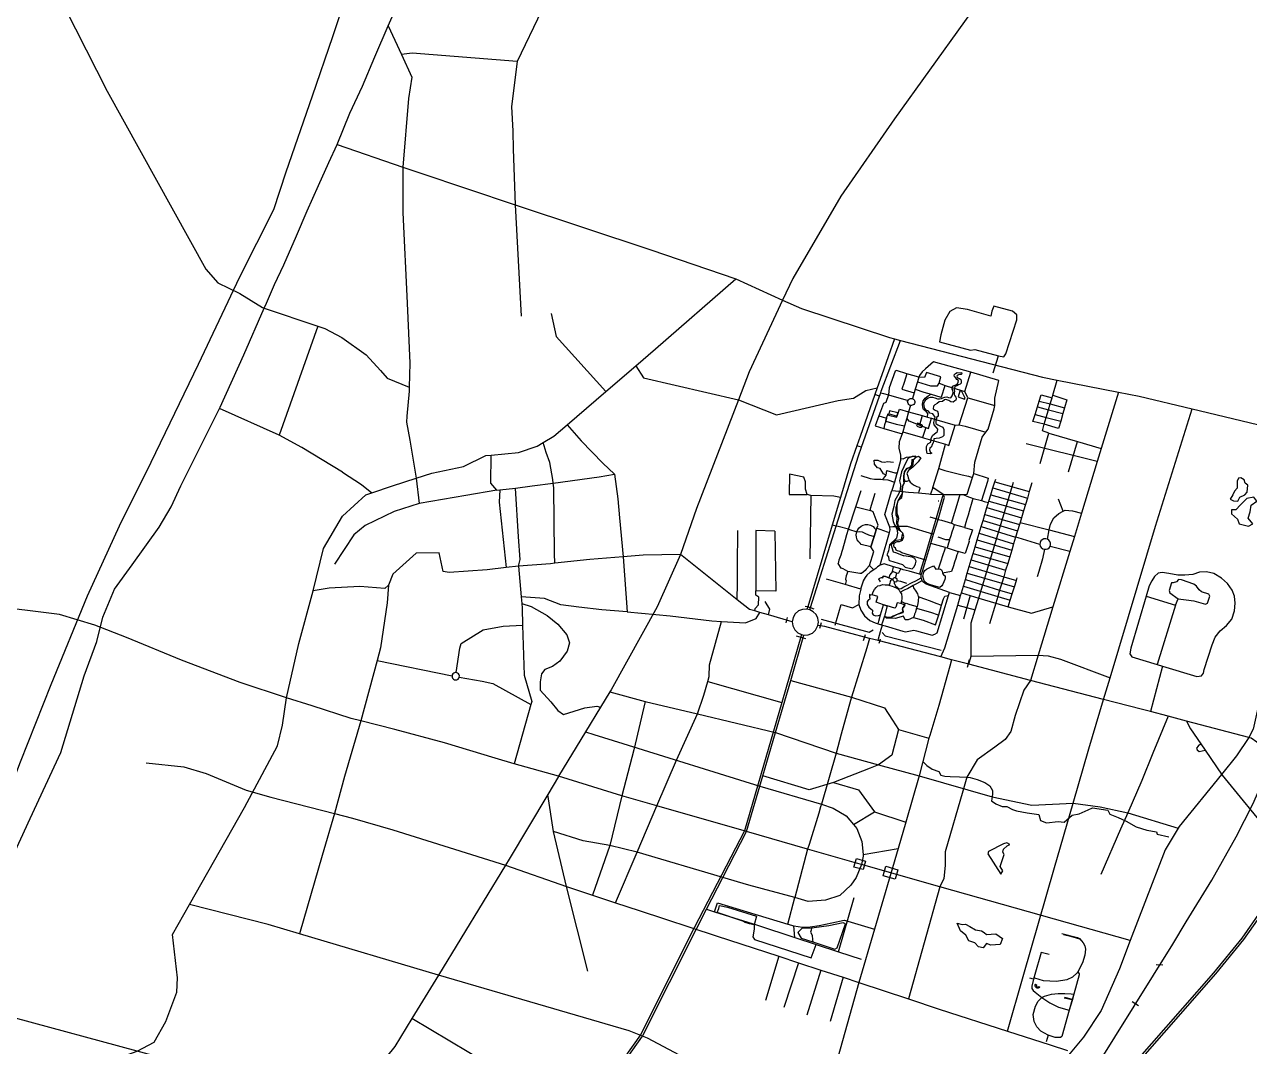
# Model space of a CAD drawing. Header units: millimetres. Extents: x 170 to 95391, y -643 to 69125.
# Drawn here: x 55021 to 61526, y 48141 to 53566 of the extents above; entities that cross this region are included whole.
import ezdxf

# ---------------------------------------------------------------- set-up
doc = ezdxf.new("R2010")
doc.units = ezdxf.units.MM
for name, color, linetype in [('railways', 4, 'Continuous'), ('roads_1', 1, 'Continuous'), ('roads_2', 2, 'Continuous'), ('roads_3', 3, 'Continuous'), ('water', 7, 'Continuous')]:
    doc.layers.add(name, color=color, linetype=linetype)

msp = doc.modelspace()

# ---------------------------------------------------------------- linework, layer by layer
at = {"layer": 'railways'}
for points in [[(56759.9, 53817.33), (56656.23, 53500.98), (56548.11, 53185.9), (56408.06, 52782.53), (56343.69, 52582.2), (56162.37, 52225.22), (55943.68, 51760.4), (55690.8, 51240.63), (55523.34, 50902.05), (55352.74, 50531.87), (55160.68, 50061.26), (54998.27, 49650.92), (54767.95, 49049.34), (54366.49, 48027.21), (54280.99, 47803.99), (54166.21, 47514.8), (53942.49, 46945.35)], [(61118.57, 48684.47), (61189.31, 48802.3), (61326.09, 49023.29), (61455.08, 49253.21), (61543.84, 49427.2), (61612.88, 49584.36), (61689.65, 49774.81), (61762.66, 49992.77), (61837.92, 50257.64), (61887.04, 50471.74), (61920.13, 50667.11), (61947.93, 50862.13), (61988.76, 51312.32), (62013.25, 51585.45)], [(60242.55, 47276.95), (60512.2, 47710.9), (60810.24, 48189.65), (61118.57, 48684.47)]]:
    msp.add_lwpolyline(points, dxfattribs=at)
at = {"layer": 'roads_1'}
for points in [[(61586.63, 48861.11), (61485.14, 48715.98), (61335.54, 48532.29), (60512.42, 47594.26), (60430.33, 47489.56), (60295, 47298.47), (60227.25, 47191.78), (59954.31, 46724.61), (59775.17, 46434.1), (59605.62, 46147.17), (59486.04, 45930.04), (59406.7, 45771.8), (59306.25, 45554.53), (59182.81, 45256.19)], [(59194.1, 45249.79), (59317.54, 45548.13), (59417.98, 45765.4), (59497.33, 45923.64), (59616.9, 46140.77), (59786.45, 46427.7), (59965.59, 46718.21), (60238.53, 47185.38), (60306.28, 47292.07), (60441.61, 47483.16), (60523.7, 47587.86), (61346.82, 48525.89), (61496.42, 48709.58), (61597.91, 48854.71)]]:
    msp.add_lwpolyline(points, dxfattribs=at)
at = {"layer": 'roads_2'}
for points in [[(51215.87, 56864.21), (51909.25, 56407.02), (52365.04, 56107.27), (52386.52, 56099.03), (52727.93, 55971.41), (52945.45, 55888.51), (53306.3, 55610.07), (53479.23, 55446.37), (53646.72, 55212.88), (53881.42, 54622.11), (54015.29, 54458.74), (54080.18, 54428.02), (54322.89, 54231.7), (54992.77, 53892.38), (55111.16, 53829.17), (55179.06, 53764.47), (55459.76, 53211.14), (55983.42, 52267.13), (56047.67, 52195.35), (56164.7, 52137.06), (56284.48, 52062.74), (56293.96, 52059.54)], [(60384.74, 54099.42), (59640.58, 53065.57), (59356.43, 52653.84), (59100.82, 52218.12), (59046.74, 52102.38), (58869.37, 51722.79), (58811.6, 51573.27), (58588.98, 50997.12), (58503.63, 50751.95), (58379.86, 50475.47), (58136.44, 50034.93), (58129.54, 50023.59), (58079.87, 49941.84), (57999.98, 49810.36), (57856.97, 49575.02), (57855.88, 49573.28), (57799.37, 49478.76), (57593.96, 49135.26), (57574.55, 49103.46), (57218.57, 48520.27), (57077.5, 48289.17), (56987.04, 48140.98), (56742.47, 47837.5)], [(57100.3, 51157.39), (57184.22, 51184.05), (57352.75, 51219.15), (57471.44, 51277.38), (57498.63, 51280.03), (57644.38, 51294.28), (57742.94, 51327.95), (57774.87, 51347.14), (57831.31, 51381.07), (57901.68, 51441.29), (58108.18, 51617.99), (58266.71, 51753.64), (58371.43, 51843.26), (58797.66, 52215.7)], [(56293.96, 52059.54), (56578.36, 51963.69), (56614.73, 51951.44), (56705.36, 51904.7), (56834.23, 51812.97), (56911.9, 51728.29), (56946.73, 51688.66), (57063.74, 51640.32)], [(60324.91, 48512.17), (60490.4, 49090.19), (60588.97, 49432.43), (60672.15, 49720.48), (60750.82, 49983.36), (60785.34, 50098.56), (61026.25, 50902.53), (61221.49, 51525.51)], [(55054.17, 47355.38), (55067.58, 47496.24), (55270.49, 47982.91), (55459.94, 48059.08), (55619.59, 48115.21), (55709.15, 48163.38), (55771.59, 48273.2), (55830.28, 48430.05), (55832.9, 48505.61), (55805.92, 48734.59), (55897.74, 48895.11), (56188.8, 49409.79), (56282.51, 49584.74), (56363.73, 49737.3), (56391.25, 49847.38), (56412.88, 49992.23), (56476.95, 50279.78), (56553.38, 50559.44), (56608.13, 50783.64), (56709.49, 50955.69), (56833.15, 51068.46), (56864.57, 51079.34), (56974.5, 51117.41), (57100.3, 51157.39)], [(57856.97, 49575.02), (57621.89, 49642.02), (57520.03, 49671.06), (57250.48, 49752.27), (56987.86, 49824.11), (56805.97, 49869.24), (56755.41, 49881.78), (56548.65, 49948.56), (56412.88, 49992.23), (56165.34, 50072.59), (55854.18, 50191.42), (55561.68, 50312.43), (55394.51, 50376.6), (55206.32, 50433.94), (54820.11, 50481.19)], [(57710.67, 47399.39), (57588.22, 47475.62), (57358.83, 47563.22), (57123.37, 47657.01), (56927.78, 47750.51), (56742.47, 47837.5), (56145.23, 47972.48), (55619.59, 48115.21), (54310.49, 48470.81), (49817.01, 50198.14), (49275.64, 50259.81), (48407.53, 50338.59)], [(61647.98, 50286.49), (61545.94, 49824.63), (61523.3, 49781.07), (61457.77, 49684.01), (61376.8, 49584.5), (61152.13, 49308.37), (61147.07, 49299.97), (61077.49, 49184.61), (60970.02, 48905.71), (60892.32, 48702.73), (60835.2, 48553.56), (60737.89, 48331.8), (60644.22, 48191.23), (60574.64, 48105.11), (60527.34, 48046.59), (60287.98, 47826.57)], [(60892.32, 48702.73), (59882.49, 48988.41), (59464.8, 49106.62), (59438.49, 49114.06), (59179.39, 49188.59), (58855.57, 49281.74), (58379.36, 49418.76), (58193.57, 49472.21), (57856.97, 49575.02)], [(60241.4, 48222.53), (60324.91, 48512.17)]]:
    msp.add_lwpolyline(points, dxfattribs=at)
at = {"layer": 'roads_3'}
for points in [[(57722.65, 54790.78), (57776.94, 54722.31), (57748.33, 54465.29), (57707.08, 54163.45), (57732.45, 53989.72), (57769.85, 53779.15), (57785.54, 53683.07), (57766.74, 53638.29), (57637.51, 53369.76), (57606.98, 53131.09), (57614.21, 53000.36), (57615.53, 52904.38), (57627.16, 52608.69), (57658.12, 52017.86)], [(54839.18, 48897.22), (55050.03, 49351.08), (55212.85, 49701.14), (55337.11, 50108.66), (55404.39, 50290.62), (55436.19, 50420.12), (55498.9, 50568.72), (55592.26, 50697.69), (55736.43, 50896.73), (55798.85, 51005.51), (55851.39, 51116.37), (55938.18, 51289.93), (56056.72, 51527.23), (56060.29, 51534.36), (56185.74, 51812.24), (56293.96, 52059.54), (56306.34, 52087.02), (56348.67, 52186.25), (56397.18, 52290.53), (56464.53, 52444.18), (56522.49, 52577.49), (56581.99, 52710.78), (56636.78, 52832.88), (56681.64, 52929.53), (56749.07, 53094.91), (56815.62, 53238.07), (56881.14, 53394.54), (56952.62, 53558.88), (56988.68, 53641.79)], [(56952.62, 53558.88), (57022.28, 53406), (57077.05, 53285.82), (57059.79, 53173.65), (57029.79, 52808.67), (57030.58, 52567.44), (57052.25, 52086.92), (57067.68, 51767.82), (57063.74, 51640.32), (57063.11, 51619.7), (57051.15, 51486.33), (57049.75, 51454.31), (57066.89, 51359.41), (57100.3, 51157.39)], [(57637.51, 53369.76), (57079.72, 53412.76), (57022.28, 53406)], [(56681.64, 52929.53), (57029.79, 52808.67), (57119.5, 52777.53), (57627.16, 52608.69), (58347.66, 52369.1), (58797.66, 52215.7), (59046.74, 52102.38), (59146.32, 52057.8), (59614.36, 51903.67), (59640.52, 51896.88), (59673.28, 51888.38), (60426.58, 51693.06), (60504.85, 51677.77), (60830.41, 51614.16), (60940.54, 51592.66), (61221.49, 51525.51), (61612.29, 51432.12), (61886.24, 51360.25), (61917.3, 51352.1)], [(59879.84, 51880.96), (60043.69, 51836.89), (60068.34, 51840.8), (60193.28, 51807.21), (60221.97, 51800.87), (60232.35, 51817.13), (60291.12, 51998.45), (60291.32, 52025), (60266.83, 52043.55), (60168.52, 52070.81), (60158.07, 52044.34), (60151.72, 52017.84), (60028.85, 52053.45), (59969.4, 52062.05), (59934.37, 52041.89), (59907.36, 51997.16), (59886.26, 51917.68), (59879.84, 51880.96)], [(57818.29, 52030.96), (57844.06, 51910.29), (58108.18, 51617.99)], [(56578.36, 51963.69), (56372.6, 51386.05)], [(59640.52, 51896.88), (59573.3, 51706.85), (59548.49, 51636.26), (59536.15, 51601.18), (59458.02, 51378.92), (59440.53, 51328.65), (59407.71, 51234.3), (59353.98, 51055.21), (59310.01, 50908.64), (59181.06, 50474.91), (59176.01, 50461.95)], [(59190.71, 50458.43), (59194.81, 50471.39), (59331.33, 50903.53), (59449.06, 51276.87), (59465.3, 51322.61), (59561.01, 51592.03), (59567.8, 51611.14), (59570.61, 51619.06), (59673.28, 51888.38)], [(60164.63, 51716.61), (60193.28, 51807.21)], [(58266.71, 51753.64), (58308.27, 51690.36), (58811.6, 51573.27)], [(59770.03, 51693.24), (59705.68, 51712.32), (59651.29, 51728.44), (59645.12, 51726.45), (59612.66, 51637.85), (59609.31, 51600.62)], [(60067.99, 51242.85), (60106.93, 51375.31), (60126.56, 51402.26), (60138.02, 51417.97), (60170.89, 51526.48), (60174.55, 51542.91), (60174.11, 51583.11), (60194.29, 51675.88), (60047.02, 51720.15), (60014.9, 51728.87), (59847.15, 51774.39), (59805.56, 51737.9), (59788.29, 51722.75), (59772.75, 51702.44), (59770.03, 51693.24), (59762.96, 51669.28), (59751.21, 51629.46), (59745.69, 51610.75), (59736.65, 51579.9)], [(59907.25, 51056.22), (59899.94, 51070.14), (59844.55, 51108.07), (59875.89, 51208.94), (59911.85, 51337.23), (59929.25, 51330.98), (59963.9, 51438.95), (59984.44, 51440.84), (60029.61, 51583.47), (60014.46, 51617.27), (60047.02, 51720.15)], [(59705.68, 51712.32), (59693.06, 51664.56), (59680.5, 51629.94), (59745.69, 51610.75)], [(59762.96, 51669.28), (59832.48, 51647.22), (59869.42, 51646.95), (59877.73, 51661.17), (59909.48, 51648.96)], [(59877.73, 51661.17), (59886.19, 51695.82), (59811.45, 51717.82), (59799.98, 51692.38), (59770.03, 51693.24)], [(60461.03, 51396.8), (60426.23, 51408.28), (60436.5, 51443.48), (60447.07, 51479.71), (60459.02, 51520.65), (60468.25, 51552.3), (60477.48, 51583.96), (60481.65, 51598.23), (60504.85, 51677.77)], [(58811.6, 51573.27), (59014.03, 51493.21), (59340.91, 51570.45), (59423.08, 51582.09), (59489.04, 51622.45), (59548.49, 51636.26)], [(59561.01, 51592.03), (59536.15, 51601.18)], [(59609.31, 51600.62), (59594.13, 51559.89), (59582.29, 51553.33), (59566.07, 51511.59), (59557.69, 51488.68), (59538.33, 51435.73), (59583.59, 51422.13), (59680.81, 51392.92)], [(59567.8, 51611.14), (59583.09, 51607.26), (59609.31, 51600.62), (59713.47, 51569.26)], [(59751.21, 51629.46), (59796.73, 51614.81), (59834.87, 51603.38), (59886.26, 51587.36), (59891.1, 51590.13), (59909.48, 51648.96), (59925.13, 51644.24), (59945.45, 51638.1), (60014.46, 51617.27)], [(59815.81, 51481.58), (59817.04, 51500.3), (59809.93, 51509.54), (59795.65, 51521.89), (59791.64, 51534.18), (59789.7, 51550.53), (59792.91, 51568.88), (59803.28, 51583.1), (59819.78, 51594.21), (59834.87, 51603.38)], [(59988.52, 51619.09), (59979.07, 51588.52), (60012.85, 51577.56), (60015.96, 51582.64), (59998.77, 51616.96), (59988.52, 51619.09)], [(60830.41, 51614.16), (60739.09, 51315.2), (60717.8, 51245.47), (60634.26, 50971.97), (60596.38, 50847.95), (60572.12, 50768.53), (60482.15, 50473.99), (60403.93, 50217.89), (60363.15, 50084.4)], [(60375.78, 51458.14), (60387.6, 51496.07), (60400.17, 51536.43), (60409.72, 51567.06), (60419.9, 51599.76)], [(60419.9, 51599.76), (60477.48, 51583.96)], [(60481.65, 51598.23), (60556.19, 51574.26), (60543.69, 51531.02), (60534.91, 51500.68), (60523.41, 51460.92), (60511.98, 51421.42), (60436.5, 51443.48)], [(56709.13, 51189.29), (56494.17, 51319.73), (56372.6, 51386.05), (56056.72, 51527.23)], [(59726.08, 51544.08), (59716.05, 51510.29), (59705.93, 51475.99), (59693.76, 51434.73), (59684.36, 51402.9), (59680.81, 51392.92), (59665.5, 51349.94), (59663.2, 51316.27), (59672.18, 51280.46), (59672.67, 51262.05), (59672.98, 51250.85), (59654.91, 51186.19), (59651.91, 51175.44), (59640.09, 51136.33), (59626.67, 51091.9), (59682.84, 51086.83), (59715.45, 51083.89), (59768.32, 51079.12), (59823.08, 51074.19), (59832.49, 51073.43), (59899.94, 51070.14), (59988.78, 51071.08), (60005.06, 51071.75), (60026.73, 51072.63), (60055.16, 51162.04), (60061.39, 51181.63), (60067.99, 51242.85)], [(59719.71, 51578.55), (59725.13, 51580.77), (59730.93, 51580.16), (59736.65, 51579.9), (59741.93, 51576.66), (59744.72, 51573.63), (59746.79, 51570.08), (59748.25, 51564.76), (59748.48, 51559.2), (59746.22, 51553.81), (59742.77, 51549.17), (59739.45, 51546.02), (59735.09, 51544.6), (59730.62, 51543.8), (59726.08, 51544.08), (59720.79, 51545.9), (59716.27, 51549.18), (59712.92, 51553.64), (59711.03, 51558.89), (59710.77, 51564.45), (59713.47, 51569.26), (59715.25, 51574.79), (59719.71, 51578.55)], [(60029.61, 51583.47), (60174.55, 51542.91)], [(60400.17, 51536.43), (60459.02, 51520.65), (60534.91, 51500.68)], [(60409.72, 51567.06), (60468.25, 51552.3)], [(60468.25, 51552.3), (60543.69, 51531.02)], [(59557.69, 51488.68), (59575.61, 51483.45), (59599.16, 51476.13), (59594.24, 51459.44), (59588.64, 51440.46), (59583.59, 51422.13)], [(59594.24, 51459.44), (59599.16, 51476.13), (59608.07, 51501.08), (59655.67, 51486.43), (59668.26, 51523.61), (59716.05, 51510.29)], [(59594.24, 51459.44), (59649.97, 51444.73), (59693.76, 51434.73)], [(59614.69, 51514.47), (59609.26, 51492.73), (59652.83, 51481.95), (59658.26, 51503.7), (59614.69, 51514.47)], [(59773.33, 51438.6), (59759.46, 51444.26), (59718.6, 51460.95), (59705.93, 51475.99)], [(59716.05, 51510.29), (59788.2, 51489.53), (59815.81, 51481.58), (59837.35, 51475.38), (59852.92, 51470.9), (59963.9, 51438.95), (59984.44, 51440.84), (60015.46, 51433.77), (60126.56, 51402.26)], [(59788.2, 51489.53), (59773.33, 51438.6), (59806.58, 51426.11), (59790.31, 51372.88)], [(59806.58, 51426.11), (59821.42, 51420.89), (59837.35, 51475.38)], [(60387.6, 51496.07), (60447.07, 51479.71), (60523.41, 51460.92)], [(57901.68, 51441.29), (57976.58, 51356.28), (58092.68, 51237.99), (58153.8, 51178.31), (58171.3, 51047.48), (58179.79, 50947.34), (58199.2, 50740.11), (58221.21, 50447.71)], [(59684.36, 51402.9), (59790.31, 51372.88), (59800.53, 51369.99), (59911.85, 51337.23)], [(59763.34, 51448.94), (59759.46, 51444.26), (59757.11, 51440.31), (59761.42, 51432.88), (59773.19, 51428.95), (59783.71, 51427.86), (59787.56, 51429.36), (59789.67, 51437.51), (59786.63, 51441.37), (59763.34, 51448.94)], [(60436.5, 51443.48), (60375.78, 51458.14)], [(60414.66, 51235.02), (60461.03, 51396.8), (60613.12, 51352.17), (60739.09, 51315.2)], [(57837.7, 50705.66), (57835.83, 50758.53), (57832.27, 51105.73), (57829.02, 51130.88), (57826.45, 51150.71), (57810.71, 51240.68), (57790.59, 51293.92), (57774.87, 51347.14)], [(59465.3, 51322.61), (59440.53, 51328.65)], [(60717.8, 51245.47), (60340.57, 51340.5)], [(60565.37, 51191.71), (60613.12, 51352.17)], [(57529.36, 51093.71), (57497.53, 51130.76), (57498.63, 51280.03)], [(59672.67, 51262.05), (59687.24, 51260.46), (59703.71, 51268.51), (59735.04, 51272.36), (59753.53, 51274.27), (59756.57, 51269.65), (59746.2, 51260.06), (59739.52, 51253.95), (59738.83, 51229.45), (59731.76, 51219.03), (59724.15, 51207.62), (59717.16, 51212.25), (59706.35, 51208.24), (59693.91, 51190.47), (59691.19, 51170.58), (59691.31, 51151.78), (59696.37, 51145.03), (59690.44, 51140.04), (59691.43, 51132.29), (59684.11, 51113.44), (59681.92, 51094.57), (59682.84, 51086.83)], [(59756.57, 51269.65), (59768.39, 51273.66), (59780.14, 51265.4), (59766.13, 51244.57), (59763.03, 51241.01), (59738.22, 51216.69), (59715.51, 51197.46), (59706.16, 51182.21), (59711.19, 51168.38), (59713.68, 51158.67), (59719.23, 51145.87), (59706.36, 51139.84), (59690.44, 51140.04), (59696.37, 51145.03)], [(59461.72, 51171.95), (59511.88, 51155.25), (59534.95, 51153.04), (59568.3, 51152.29), (59578.03, 51151.19), (59589.42, 51164.9), (59595.92, 51173.96), (59582.65, 51181.46), (59564.61, 51209.49), (59550.78, 51212.66), (59535.53, 51232.68), (59532.6, 51252.62), (59552.61, 51252.98), (59571.01, 51243.65), (59587.43, 51242.51), (59603.88, 51246.48), (59635.66, 51242.15)], [(59875.89, 51208.94), (59907.98, 51198.67), (60000.17, 51175.54), (60034.39, 51168.95), (60055.16, 51162.04)], [(56709.13, 51189.29), (56811.13, 51123.46), (56864.57, 51079.34)], [(57100.3, 51157.39), (57117.25, 51022.79)], [(57529.36, 51093.71), (57544.51, 51095.26), (57627.43, 51103.7), (57716.29, 51116.3), (57829.02, 51130.88), (58072.21, 51164.7), (58153.8, 51178.31)], [(59083.01, 51178.27), (59081.19, 51070.05), (59177.65, 51070.36)], [(59353.98, 51055.21), (59319.2, 51062.17), (59196.08, 51065.11), (59177.65, 51070.36), (59167.61, 51100.05), (59167.89, 51137.82), (59158.83, 51162.39), (59083.01, 51178.27)], [(59578.03, 51151.19), (59606.23, 51148.44), (59640.09, 51136.33)], [(59595.92, 51173.96), (59599.7, 51197.93), (59643.22, 51185.35), (59654.91, 51186.19)], [(59719.23, 51145.87), (59723.69, 51136.37), (59742.07, 51122.46), (59758.93, 51114.17), (59773.27, 51110.48), (59775.26, 51102.81), (59769.5, 51086.01), (59768.32, 51079.12)], [(59886.07, 50208.75), (59908.53, 50257.67), (59976.62, 50484.32), (59991.53, 50533.95), (59995.9, 50548.52), (60006.9, 50585.15), (60017.42, 50620.15), (60027.51, 50653.75), (60037.96, 50688.55), (60048.75, 50724.43), (60058.85, 50758.09), (60069.31, 50792.9), (60080.33, 50829.59), (60091.03, 50865.2), (60101.54, 50900.2), (60111.53, 50933.46), (60121.1, 50965.31), (60132.08, 51001.86), (60139.92, 51027.96), (60142.17, 51035.31), (60152.41, 51068.67), (60163.68, 51105.44), (60173.72, 51138.17), (60178.2, 51152.76)], [(60034.94, 50169.95), (60048.25, 50213.32), (60047.47, 50388.96), (60069.52, 50459.13), (60088.77, 50520.35), (60272.29, 51135.89)], [(60061.39, 51181.63), (60137.7, 51157.21), (60134.5, 51140.64), (60102.3, 51038.5)], [(60173.72, 51138.17), (60356.68, 51086.16)], [(60370.78, 51133.65), (60356.68, 51086.16), (60346.49, 51051.88), (60336.29, 51017.57), (60326.46, 50984.47), (60315.37, 50947.14), (60308.23, 50923.12), (60461.65, 50883.09), (60596.38, 50847.95)], [(57529.36, 51093.71), (57363.85, 51065.86), (57117.25, 51022.79)], [(57544.51, 51095.26), (57541.93, 51030.36), (57579.09, 50682.67)], [(57644.63, 50690.27), (57652.91, 50725.18), (57643.56, 50845.75), (57627.43, 51103.7)], [(59434.71, 51005.59), (59463.05, 51092.18)], [(59530.24, 50671.26), (59525.06, 50676.54), (59507.34, 50694.64), (59531.48, 50769), (59515.54, 50792.61), (59532.85, 50847.96), (59543.9, 50883.28), (59547.54, 50892.4), (59552.08, 50903.78), (59554.06, 50908.73), (59526.87, 50978.37), (59513.58, 50985.62), (59512.53, 50997.15), (59537.86, 51077.33)], [(59564.81, 50696.41), (59573.49, 50726.98), (59613.63, 50868.4), (59617.96, 50883.65), (59615.54, 50897.2), (59589.82, 50965.55), (59620.14, 51069.5), (59626.67, 51091.9)], [(59807.32, 50722.02), (59680.08, 50761.69), (59669.34, 50768.4), (59657.57, 50772.06), (59649.38, 50775.19), (59645.87, 50786.44), (59638.73, 50791.6), (59637.76, 50799.27), (59638.87, 50811), (59643.01, 50814.55), (59655.89, 50822.11), (59666.66, 50822.03), (59675.6, 50824.26), (59682.77, 50829.06), (59690.09, 50847.64), (59685.34, 50865.8), (59683.31, 50867.85), (59676.44, 50874.8), (59668.79, 50882.51), (59662.78, 50902.98), (59658.79, 50918.33), (59663.08, 50943.82), (59660.09, 50956.1), (59655.05, 50969.41), (59655.24, 50994.94), (59655.38, 51013.32), (59660.68, 51036.76), (59673.09, 51049.95), (59679.29, 51055), (59681.4, 51063.16), (59683.62, 51076.51), (59684.63, 51082.54)], [(59899.94, 51070.14), (59894.84, 51055.14), (59866.51, 50957.47), (59824.44, 50818.91), (59803.4, 50746.56), (59779.63, 50667.38), (59773.79, 50647.91)], [(59844.55, 51108.07), (59832.49, 51073.43)], [(59911.95, 50788.91), (59921.19, 50787.82), (59923.66, 50795), (59929.57, 50813.67), (59934.41, 50829.91), (59935.59, 50833.84), (59941.78, 50853.74), (59947.33, 50872.25), (59953.68, 50891.77), (59959.02, 50910.07), (59943.62, 50918.67), (59979.37, 51035.49), (59986.8, 51060.99), (59988.78, 51071.08)], [(60005.06, 51071.75), (60025.54, 51062.03), (60059.31, 51050.55), (60102.3, 51038.5), (60117.5, 51034.25), (60139.92, 51027.96)], [(60152.41, 51068.67), (60336.29, 51017.57)], [(60163.68, 51105.44), (60346.49, 51051.88)], [(57117.25, 51022.79), (56984.5, 50979.94), (56828.99, 50905.55), (56769.09, 50857), (56667.34, 50700.52)], [(59196.08, 51065.11), (59191.57, 50730.23)], [(59507.34, 50694.64), (59490.15, 50673.77), (59485.6, 50668.25), (59465.97, 50651.04), (59455.93, 50652.35), (59392.16, 50662.81), (59367.95, 50675.65), (59357.41, 50680.42), (59342.18, 50704.02), (59344.59, 50712.02), (59347.83, 50723.69), (59353.56, 50741.27), (59356.76, 50751.34), (59362.19, 50770.96), (59365.75, 50781.56), (59380.34, 50831.81), (59388.13, 50859.27), (59395.86, 50886.41), (59434.71, 51005.59), (59513.58, 50985.62)], [(59782.63, 50644.59), (59788.82, 50663.99), (59807.32, 50722.02), (59834.15, 50811.69), (59848.36, 50861.1), (59873.04, 50938.53), (59907.25, 51056.22)], [(59873.15, 51037.91), (59876.8, 51036.8)], [(60059.31, 51050.55), (60055.42, 51042.11), (60052.06, 51030.77), (60048.34, 51018.21), (60042.99, 51000.15), (60037.01, 50979.94), (60031.31, 50960.7), (60025.32, 50940.45), (60019.84, 50921.95), (60012.28, 50896.4), (59959.02, 50910.07)], [(60142.17, 51035.31), (60326.46, 50984.47)], [(60536, 50981.85), (60511.85, 51046.2)], [(59873.04, 50938.53), (59830.56, 50951.15)], [(59873.04, 50938.53), (59889.59, 50935.05), (59943.62, 50918.67)], [(60121.1, 50965.31), (60304.86, 50911.97)], [(60132.08, 51001.86), (60315.37, 50947.14)], [(60452.52, 50833.62), (60461.65, 50883.09), (60469.84, 50912.74), (60486.51, 50947.34), (60514.38, 50970.62), (60536, 50981.85), (60547.35, 50987.74), (60585.29, 50984.41), (60634.26, 50971.97)], [(58805.59, 50512.09), (58807.93, 50601.74), (58807.58, 50691.6), (58808.46, 50880.5)], [(59005.87, 50875.57), (58905.34, 50880.41), (58903.99, 50559.77)], [(59005.87, 50875.57), (59010.7, 50557.97), (58903.99, 50559.77)], [(59331.33, 50903.53), (59310.01, 50908.64)], [(59395.86, 50886.41), (59342.44, 50900.58), (59331.33, 50903.53)], [(59395.86, 50886.41), (59441.22, 50872.8), (59453.66, 50874.55), (59468.78, 50873.16), (59483.88, 50866.41), (59503.3, 50857.59), (59532.85, 50847.96)], [(59515.54, 50792.61), (59464.32, 50805.75), (59458.21, 50812.95), (59452.11, 50819.11), (59443.46, 50829.9), (59439.46, 50843.72), (59436.99, 50857), (59441.22, 50872.8), (59446.43, 50885.02), (59452.66, 50894.67), (59463.5, 50903.27), (59466.72, 50904.7), (59474.82, 50908.3), (59486.14, 50911.27), (59498.96, 50911.18), (59512.79, 50908.02), (59527.1, 50900.76), (59534.22, 50892.54), (59541.88, 50885.85), (59543.9, 50883.28), (59532.85, 50847.96), (59515.54, 50792.61)], [(59547.54, 50892.4), (59562.36, 50887.02), (59602.61, 50872.4), (59613.63, 50868.4)], [(59662.78, 50902.98), (59653.8, 50899.24), (59646.62, 50899.29), (59632.25, 50898.88), (59615.54, 50897.2)], [(59662.78, 50902.98), (59707.93, 50902.65), (59848.36, 50861.1)], [(60012.28, 50896.4), (60054.42, 50882.56), (60036.07, 50827.05), (60037.05, 50821.42), (60026.55, 50789.33), (60016.21, 50757.59), (59978.51, 50769.01)], [(60101.54, 50900.2), (60284.19, 50843.76)], [(60111.53, 50933.46), (60294.82, 50878.82)], [(60308.23, 50923.12), (60304.86, 50911.97), (60294.82, 50878.82), (60284.19, 50843.76), (60273.55, 50808.64), (60263.28, 50774.74), (60252.59, 50739.43), (60242.07, 50704.71), (60231.19, 50668.79), (60220.84, 50634.6), (60210.44, 50600.29), (60199.05, 50562.69), (60188.98, 50529.46), (60178.28, 50494.14), (60145.26, 50385.15)], [(59875.21, 50675.83), (59882.04, 50696.86), (59887.39, 50713.31), (59899.82, 50751.58), (59908.12, 50777.1), (59911.95, 50788.91), (59834.15, 50811.69)], [(59934.41, 50829.91), (59923.11, 50830.4), (59913.37, 50830.47), (59871.98, 50843.92)], [(60080.33, 50829.59), (60263.28, 50774.74)], [(60091.03, 50865.2), (60273.55, 50808.64)], [(60413.01, 50806.27), (60297.19, 50840.21), (60284.19, 50843.76)], [(60466.93, 50795.72), (60469.44, 50804.37), (60469.06, 50813.37), (60465.86, 50821.78), (60460.15, 50828.77), (60452.52, 50833.62), (60443.74, 50835.81), (60434.14, 50835), (60425.37, 50831.04), (60418.44, 50824.38), (60414.16, 50815.8), (60413.01, 50806.27), (60415.13, 50796.93), (60420.28, 50788.82), (60427.87, 50782.91), (60437, 50779.87), (60446.05, 50779.93), (60454.62, 50782.84), (60461.82, 50788.3), (60466.93, 50795.72)], [(57243.77, 50661.43), (57221.94, 50760.64), (57099.82, 50759.53), (56976.16, 50648.85), (56954.25, 50589.28), (56934.52, 50571.56), (56801.2, 50582.78), (56638.05, 50573.31), (56553.38, 50559.44)], [(58503.63, 50751.95), (58305.84, 50748.53), (58199.2, 50740.11), (58022.44, 50726.14), (57837.7, 50705.66), (57814.47, 50703.08), (57644.63, 50690.27), (57579.09, 50682.67), (57477.95, 50670.94), (57275.87, 50656.8), (57243.77, 50661.43)], [(59097.98, 50395.73), (58971.29, 50431.86), (58925.47, 50444.94), (58898.4, 50452.66), (58870.32, 50460.67), (58805.59, 50512.09), (58503.63, 50751.95)], [(59921.19, 50787.82), (59978.51, 50769.01), (59974.82, 50757.73), (59972.24, 50749.84), (59966.05, 50730.89), (59959.69, 50711.46), (59953.44, 50692.35), (59943.87, 50663.08), (59896.6, 50654.22)], [(60058.85, 50758.09), (60242.07, 50704.71)], [(60069.31, 50792.9), (60252.59, 50739.43)], [(60437, 50779.87), (60426.44, 50730.28), (60407.48, 50663.02), (60398.03, 50633.48)], [(60572.12, 50768.53), (60466.93, 50795.72)], [(57644.63, 50690.27), (57658.08, 50527.64), (57661.08, 50491.49), (57663.09, 50467.2), (57666.13, 50376.95), (57671.48, 50217.97), (57674.79, 50111.75), (57714.79, 49972.56), (57710.03, 49955.63), (57621.89, 49642.02)], [(59553.92, 50295.35), (59558.42, 50311.51), (59570.94, 50356.54), (59576.84, 50377.73), (59592.1, 50373.13), (59684.35, 50345.29), (59698.7, 50342.11), (59742.88, 50349.96), (59758.26, 50347.81), (59841.22, 50324.73), (59855.61, 50328.72), (59866.96, 50336.8), (59927.96, 50534.19), (59933.12, 50550.9), (59808.29, 50594.56), (59789.93, 50608.99), (59788.15, 50613.88), (59782.87, 50628.4), (59782.58, 50636.94), (59782.63, 50644.59), (59773.79, 50647.91), (59718.97, 50663.76), (59687.03, 50671.79), (59674.62, 50675.53), (59634.84, 50687.49), (59585.37, 50702.39), (59564.81, 50696.41), (59551.37, 50686.95), (59541.07, 50678.21), (59530.24, 50671.26), (59511.17, 50659.03), (59493.61, 50642.81), (59485.17, 50629.51), (59474.92, 50613.34), (59474.05, 50610.59), (59462.31, 50573.6), (59461.26, 50569.13), (59452.78, 50532.83), (59451.42, 50487.91), (59461.45, 50457.2), (59480.73, 50426.43), (59509.29, 50402.73), (59538.95, 50389.23), (59554.02, 50384.66), (59572.45, 50379.06), (59576.84, 50377.73)], [(59653.41, 50652.71), (59630.14, 50663.09), (59634.84, 50687.49)], [(59875.21, 50675.83), (59884.51, 50675.07), (59890.64, 50670.44), (59893.32, 50664.15), (59896.6, 50654.22), (59900.36, 50644.18), (59910.58, 50638.99), (59909.47, 50628.79), (59907.36, 50620.13), (59902.65, 50607.4), (59896.37, 50591.11), (59891.56, 50586.19), (59881.24, 50578.09), (59836.85, 50589.5), (59836.2, 50589.74), (59813.82, 50597.84), (59798.02, 50612.76), (59792.04, 50637.31), (59796.3, 50658.22), (59802.01, 50667.36), (59810.27, 50675.47), (59825.21, 50682.51), (59847.34, 50692.05), (59861.07, 50674.59), (59875.21, 50675.83)], [(60037.96, 50688.55), (60220.84, 50634.6), (60288.33, 50614.23)], [(60048.75, 50724.43), (60231.19, 50668.79)], [(59461.26, 50569.13), (59378.04, 50593.18), (59278.99, 50621.78)], [(59392.16, 50662.81), (59384.44, 50640.02), (59381.23, 50621.66), (59384.24, 50613.47), (59379.89, 50599.25), (59378.04, 50593.18)], [(59557.3, 50620.41), (59560.16, 50625.5), (59567.37, 50629.02), (59572.25, 50630.52), (59578.68, 50632.51), (59583.33, 50637.59), (59593.07, 50635.46), (59610.73, 50629.31), (59632.71, 50621.65)], [(59557.3, 50620.41), (59559.06, 50615.55), (59562.61, 50610.42), (59564.89, 50607.34)], [(59630.14, 50663.09), (59615.89, 50644.86), (59610.73, 50629.31), (59593.07, 50635.46), (59583.33, 50637.59), (59575.21, 50624.73)], [(59619.77, 50611.54), (59621.89, 50616.88), (59632.71, 50621.65), (59632.81, 50618.71), (59633.04, 50615.13), (59635.2, 50612.45), (59638.13, 50610.37), (59639.94, 50609.62), (59641.2, 50609.08), (59647.48, 50607.37), (59652.88, 50608.99), (59654.69, 50611.91), (59655.49, 50615.22), (59655.26, 50618.55), (59655.15, 50621.1), (59652.6, 50624.06), (59648.65, 50626.12), (59645.42, 50627.14), (59643.26, 50627.83), (59639.16, 50627.86), (59635.44, 50627.37), (59633.75, 50624.7), (59632.71, 50621.65)], [(59645.42, 50627.14), (59653.41, 50652.71)], [(59653.41, 50652.71), (59664.72, 50654.92), (59674.62, 50675.53)], [(59655.49, 50615.22), (59672.16, 50610.38), (59704.92, 50600.7)], [(59659.61, 50568.4), (59664.01, 50570.87), (59675.72, 50572.57), (59690.03, 50580.02), (59701.24, 50585.86), (59734.2, 50603.04), (59753.3, 50612.99), (59782.87, 50628.4)], [(59671.62, 50552.82), (59694.75, 50564.94), (59709.13, 50572.48), (59740.28, 50588.8), (59744.5, 50591.01), (59758.89, 50598.55), (59788.15, 50613.88)], [(60017.42, 50620.15), (60199.05, 50562.69), (60266.43, 50544.43)], [(60027.51, 50653.75), (60210.44, 50600.29), (60277.96, 50581.19)], [(60244.79, 50475.45), (60255.86, 50510.75), (60266.43, 50544.43), (60277.96, 50581.19), (60288.33, 50614.23), (60292.68, 50628.1)], [(61041.02, 50653.47), (61022.21, 50636.25), (61006.65, 50612.88), (60993.33, 50586.43), (60976.52, 50531.4), (60896.32, 50255.25), (60890.97, 50225.68), (60902.14, 50209.26), (61036.01, 50168.56), (61064.59, 50159.88), (61246.21, 50104.66), (61270.87, 50108.57), (61281.23, 50121.78), (61285.48, 50142.16), (61327.47, 50273.6), (61344.18, 50314.32), (61371.1, 50346.81), (61404.15, 50376.18), (61433.11, 50408.66), (61445.75, 50453.5), (61450.15, 50494.31), (61446.31, 50531.1), (61434.22, 50563.86), (61409.84, 50597.73), (61377.21, 50626.55), (61336.34, 50652.37), (61298.44, 50660.81), (61260.45, 50659.05), (61225.47, 50647.05), (61182.34, 50642.25), (61145.41, 50643.54), (61097.23, 50652.05), (61062.37, 50656.39), (61041.02, 50653.47)], [(61132.97, 50483.3), (61147.58, 50516.9), (61189.61, 50511.49), (61230.62, 50506.09), (61292.06, 50488.29), (61303.39, 50493.32), (61315.97, 50531.01), (61310.92, 50541.26), (61270.99, 50554.82), (61258.75, 50564.1), (61244.53, 50584.62), (61231.26, 50594.93), (61164.72, 50617.87), (61149.34, 50620.02), (61137.97, 50607.84), (61120.48, 50601.85), (61111.24, 50601.92), (61099.66, 50561.15), (61103.67, 50548.87), (61147.58, 50516.9)], [(56954.25, 50589.28), (56946.97, 50495.18), (56911.29, 50256.51), (56893.27, 50190.23), (56805.97, 49869.24)], [(58898.4, 50452.66), (58900.73, 50465.35), (58919.35, 50486.14), (58920.17, 50526.47), (58903.81, 50535.78), (58903.99, 50559.77)], [(59522.71, 50538.59), (59526.93, 50553.88), (59535.22, 50566.07), (59543.51, 50577.24), (59553.03, 50585.47), (59564.12, 50588.33), (59576.47, 50592.32), (59591.12, 50592.21), (59592.88, 50592.2), (59607.24, 50591.07), (59611.52, 50589.98), (59613.24, 50589.54), (59615.74, 50588.55), (59627.71, 50583.77), (59637.95, 50580.64), (59649.2, 50575.45), (59653.15, 50573.17), (59656.36, 50571.32), (59659.61, 50568.4), (59665.54, 50563.08), (59671.62, 50552.82), (59677.7, 50543.58), (59679.63, 50526.21), (59679.57, 50518.05), (59677.42, 50505.28), (59675.28, 50492.54), (59655.81, 50496.77), (59648.45, 50473.34), (59642.26, 50468.28), (59601.9, 50479.56), (59582.71, 50485.31), (59542.94, 50498.62), (59552.4, 50529.19), (59522.71, 50538.59)], [(59619.77, 50611.54), (59618.25, 50606.7), (59616.68, 50600.83), (59614.84, 50594.97), (59613.24, 50589.54)], [(59639.94, 50609.62), (59638.84, 50605.77), (59638.86, 50603.35), (59639.97, 50599.13), (59641.87, 50594.65), (59644.02, 50590.17), (59646.94, 50586.57), (59655.35, 50578.85), (59657.52, 50577.17), (59662.87, 50572.29), (59664.01, 50570.87)], [(59767.57, 50530.29), (59765.11, 50543.59), (59756.49, 50557.95), (59744.31, 50575.39), (59740.28, 50588.8)], [(59933.12, 50550.9), (59991.53, 50533.95)], [(59995.9, 50548.52), (60042.6, 50534.36), (60088.77, 50520.35), (60178.28, 50494.14), (60244.79, 50475.45), (60368.35, 50440.72), (60482.15, 50473.99)], [(60006.9, 50585.15), (60188.98, 50529.46), (60255.86, 50510.75)], [(58221.21, 50447.71), (58085.82, 50457.91), (57964.83, 50472.09), (57869.5, 50485.05), (57782.51, 50518.39), (57658.08, 50527.64)], [(57661.08, 50491.49), (57710.73, 50476.59), (57796.57, 50428.97), (57853.69, 50382.59), (57901.5, 50326.06), (57914.53, 50284.1), (57902.9, 50239.26), (57863.5, 50185.43), (57825.32, 50158.14), (57784.16, 50142.11), (57765.52, 50119.79), (57759.03, 50075.92), (57759.72, 50032.01), (57815.71, 49970.32), (57853.34, 49925.1), (57882.93, 49902.42), (57997.12, 49938.33), (58060.82, 49948.06), (58079.87, 49941.84)], [(58971.29, 50431.86), (58978.19, 50462.73), (58953.34, 50502.23)], [(59326.3, 50377.83), (59333.12, 50402.2), (59357.01, 50487.43), (59417.43, 50469.63), (59451.42, 50487.91)], [(59512.31, 50542.25), (59508.81, 50538.69), (59508.76, 50532.19), (59508.71, 50525.43), (59509.55, 50515.71), (59502.45, 50512.2), (59496.12, 50503.05), (59495.01, 50492.84), (59496.5, 50486.19), (59504.84, 50473.62), (59515.44, 50464.11), (59523.49, 50457.41), (59523.95, 50450.77), (59522.86, 50441.59), (59528.43, 50431.33), (59540.71, 50427.16), (59555.09, 50429.09), (59567.31, 50431.31)], [(59554.02, 50384.66), (59557.94, 50398.42), (59567.31, 50431.31), (59582.71, 50485.31), (59601.9, 50479.56), (59587.13, 50425.03), (59576.74, 50392.47), (59572.45, 50379.06)], [(59697.52, 50492.51), (59684.23, 50500.27), (59677.42, 50505.28)], [(59696.07, 50481.16), (59697.52, 50492.51), (59703.68, 50493.49), (59723.14, 50487.21), (59760.73, 50476.13)], [(59767.57, 50530.29), (59766.87, 50502.72), (59763.65, 50484.37), (59760.73, 50476.13), (59757.89, 50468.07), (59837.99, 50445.41), (59866.94, 50434.6), (59876.15, 50431.97)], [(59767.57, 50530.29), (59776.26, 50525.12), (59800.83, 50516.26), (59831.03, 50507.36), (59860.69, 50493.87), (59890.89, 50483.95)], [(59857.81, 50379.01), (59876.15, 50431.97), (59890.89, 50483.95), (59901.91, 50517.05), (59908.17, 50530.79), (59927.96, 50534.19)], [(59976.62, 50484.32), (60069.52, 50459.13)], [(60042.6, 50534.36), (60007.34, 50409.09)], [(60976.52, 50531.4), (61132.97, 50483.3), (61036.01, 50168.56)], [(58221.21, 50447.71), (58448.88, 50426.6), (58670.35, 50400.45), (58721.75, 50397.42), (58848.84, 50389.94), (58905.45, 50413.01), (58925.47, 50444.94)], [(59224, 50433.08), (59209.33, 50448.32), (59190.71, 50458.43), (59176.01, 50461.95), (59153.04, 50461.04), (59131.63, 50452.71), (59114.14, 50437.87), (59102.5, 50418.15), (59097.98, 50395.73), (59100.96, 50373.48), (59110.96, 50353.36), (59126.92, 50337.5), (59147.15, 50327.59), (59159.09, 50325.11), (59182.79, 50326.38), (59204.67, 50335.56), (59222.15, 50351.53), (59234.31, 50375.96), (59236.52, 50393.28), (59233.35, 50414.15), (59224, 50433.08)], [(59213.85, 50462.61), (59181.06, 50474.91), (59165.73, 50476.74)], [(59696.07, 50481.16), (59685.72, 50470.01), (59683.62, 50462.37), (59687.63, 50449.57), (59685.01, 50443.46), (59672.16, 50439.98), (59650.56, 50432.48), (59649.01, 50431.99), (59634.6, 50425.45), (59625.75, 50419.82), (59624.29, 50418.89), (59616.04, 50413.84), (59598.86, 50414.48), (59587.13, 50425.03)], [(59741.62, 50418.66), (59712.67, 50406.13), (59697.78, 50405.47), (59687.92, 50425.19), (59644.73, 50412.24), (59616.04, 50413.84)], [(59757.89, 50468.07), (59754.72, 50455.84), (59752.08, 50445.65), (59747.89, 50435.47), (59744.76, 50426.81), (59741.62, 50418.66), (59792.82, 50403.99), (59857.81, 50379.01)], [(57313.73, 50125.45), (57332.99, 50254.85), (57340.36, 50279.3), (57455.84, 50351.95), (57562.72, 50371.57), (57666.13, 50376.95)], [(58595.25, 49906.67), (58628.45, 50006.2), (58648.75, 50078.66), (58655.85, 50104.02), (58658.38, 50167.33), (58721.75, 50397.42)], [(59065.48, 50388.96), (59073.39, 50417.5)], [(61702.15, 49635.07), (61595.89, 49734.58), (61534.63, 49778.1), (61523.3, 49781.07), (61191.89, 49868), (61094.82, 49893.47), (60999.79, 49918.39), (60950.59, 49931.31), (60750.82, 49983.36), (60363.15, 50084.4), (60034.94, 50169.95), (59943.47, 50192.83), (59886.07, 50208.75), (59553.92, 50295.35), (59507.37, 50306.2), (59271.21, 50369.56), (59234.31, 50375.96)], [(59244.92, 50361.28), (59253.87, 50392.36)], [(59251.95, 50409.23), (59505.95, 50340.99), (59528.1, 50353.07)], [(59147.15, 50327.59), (59042.02, 49966.89), (58843.66, 49286.45), (58577.49, 48771.31), (58291.19, 48202.31), (57974.78, 47756.17), (57710.67, 47399.39), (57690.44, 47372.05)], [(57707, 47364.3), (57985.18, 47748.8), (58302.17, 48195.77), (58588.86, 48765.57), (58642.33, 48869.05), (58729.66, 49038.07), (58855.57, 49281.74), (58925.57, 49521.9), (58941.5, 49577.16), (59008.18, 49808.42), (59089.54, 50084.48), (59159.09, 50325.11)], [(59507.37, 50306.2), (59493.15, 50257.29), (59412.27, 49995.72), (59407.13, 49977.39), (59356.75, 49797.98), (59330.76, 49698.45), (59252.84, 49427.92), (59248.25, 49412.42), (59239.43, 49380.18), (59186.93, 49212.67), (59179.39, 49188.59), (59110.91, 48931.76)], [(59119.38, 50321.17), (59167.49, 50306)], [(59476.88, 50295.76), (59486.36, 50328.36)], [(59559.39, 50281.37), (59565.73, 50305.31)], [(59575.72, 50338.44), (59592.01, 50320.95), (59889.29, 50245.2)], [(56893.27, 50190.23), (57291.03, 50107.52)], [(59943.47, 50192.83), (59935.02, 50159.18), (59876.54, 49951.8), (59828.16, 49790.81), (59823.96, 49778.07), (59772.72, 49577.26), (59701.06, 49332.19), (59659.8, 49191.1), (59534.6, 48762.94), (59452.06, 48480.7), (59314.72, 47994.35), (59235.96, 47718.66), (59232.39, 47706.15), (58476.15, 46297.82), (58329.56, 46001.09), (58315.45, 45972.53)], [(60027.96, 50153.74), (60039.04, 50194.63)], [(60048.25, 50213.32), (60403.93, 50217.89), (60456.69, 50214.43), (60522.26, 50197.62), (60785.34, 50098.56)], [(61064.59, 50159.88), (60999.79, 49918.39)], [(57322.97, 50090.73), (57327.31, 50095.54), (57329.85, 50101.49), (57330.31, 50107.93), (57328.64, 50114.16), (57325.04, 50119.52), (57319.88, 50123.43), (57313.73, 50125.45), (57307.24, 50125.39), (57301.14, 50123.23), (57296.06, 50119.22), (57292.56, 50113.78), (57291.03, 50107.52), (57291.63, 50101.09), (57294.29, 50095.19), (57298.74, 50090.48), (57304.48, 50087.46), (57310.9, 50086.47), (57317.29, 50087.59), (57322.97, 50090.73)], [(57329.85, 50101.49), (57451.64, 50080.86), (57506.95, 50067.17), (57710.03, 49955.63)], [(58648.75, 50078.66), (59042.02, 49966.89)], [(59089.54, 50084.48), (59412.27, 49995.72), (59587.53, 49938.92), (59630.15, 49873.25), (59662.63, 49824), (59823.96, 49778.07)], [(60363.15, 50084.4), (60327.11, 50031.56), (60280.98, 49897.09), (60257.8, 49813.53), (60228.75, 49770.84), (60173.03, 49730.4), (60080.17, 49661.64), (60024.62, 49569.81), (60003.02, 49496.76), (59910.36, 49174.72), (59909.82, 49101.19), (59903.15, 49031.79), (59882.49, 48988.41), (59715.02, 48393.36)], [(58317.25, 49972.82), (58255.81, 49715.93), (58193.57, 49472.21), (58128.86, 49208.3), (58036.89, 48944.25)], [(58129.54, 50023.59), (58317.25, 49972.82), (58595.25, 49906.67), (59008.18, 49808.42), (59330.76, 49698.45), (59556.23, 49636.63), (59772.72, 49577.26), (60159.86, 49465.68), (60369.52, 49422.28), (60588.97, 49432.43), (60733.8, 49412.5), (60879.2, 49382.04), (61147.07, 49299.97)], [(58159.49, 48903.72), (58274.33, 49172.49), (58379.36, 49418.76), (58483.24, 49661.13), (58595.25, 49906.67)], [(56805.97, 49869.24), (56719.2, 49573.24), (56666.93, 49377.68), (56601.07, 49155.42), (56481.56, 48738.97)], [(61094.82, 49893.47), (61012.3, 49697.78), (60953.79, 49553.19), (60879.2, 49382.04), (60841.09, 49294.61), (60736.72, 49054.33)], [(61191.89, 49868), (61212.8, 49827.65), (61267.42, 49747.48), (61289.86, 49714.53), (61381.33, 49580.26)], [(57999.98, 49810.36), (58044.27, 49796.55), (58198.29, 49748.55), (58925.57, 49521.9), (59252.84, 49427.92), (59314.72, 49405.81), (59384.21, 49364.44), (59422.9, 49319.78), (59441.2, 49298.66), (59467.37, 49229.02), (59474.12, 49160.5), (59475.02, 49151.35), (59464.8, 49106.62), (59437.22, 49037.25), (59408.19, 48996.61), (59350.31, 48941.88), (59274.11, 48917.97), (59181.68, 48909.97), (59110.91, 48931.76), (58867.75, 48997.33), (58729.66, 49038.07), (58274.33, 49172.49), (58128.86, 49208.3), (57987.4, 49231.82), (57829.72, 49282.02)], [(59662.63, 49824), (59626.79, 49687.37), (59556.23, 49636.63), (59511.34, 49618.77), (59316.81, 49541.56), (59188.23, 49503.7), (58941.5, 49577.16)], [(61267.42, 49747.48), (61253.7, 49734.94), (61244.39, 49725.3), (61247.4, 49716.09), (61259.66, 49707.32), (61289.86, 49714.53)], [(55666.47, 49646.87), (55867.44, 49625.91), (55986.09, 49589.85), (56197.73, 49502.22), (56329.14, 49465.16), (56666.93, 49377.68), (56763.28, 49352.73), (56977.51, 49290.07), (57574.55, 49103.46), (57899.51, 48989.65), (58036.89, 48944.25), (58159.49, 48903.72), (58284.93, 48862.26), (58693.41, 48728.83), (59027.09, 48619.69), (59131.29, 48585.6), (59249.75, 48546.86), (59368.14, 48508.15), (59452.06, 48480.7), (59715.02, 48393.36), (59878.3, 48339.12), (60241.4, 48222.53), (60467.63, 48149.89), (60559.2, 48119.63)], [(59793.73, 49651.47), (59812.07, 49632.96), (59840.66, 49612.32), (59875.45, 49599.81), (59887.64, 49581.34), (59908.12, 49575.07), (59936.86, 49574.86), (59986.1, 49572.46), (60024.62, 49569.81), (60043.54, 49567.95), (60080.41, 49557.47), (60121.36, 49542.88), (60147.9, 49524.3), (60162.09, 49499.69), (60160.97, 49482.67), (60159.86, 49465.68)], [(61376.8, 49584.5), (61381.33, 49580.26), (61644.82, 49258.87)], [(59316.81, 49541.56), (59448.92, 49502.81), (59534.27, 49385.76), (59701.06, 49332.19)], [(58011.97, 48540.56), (57899.51, 48989.65), (57829.72, 49282.02), (57799.37, 49478.76)], [(60159.86, 49465.68), (60155.24, 49445.49), (60178.63, 49428.98), (60213.41, 49414.43), (60238.04, 49414.25), (60267.69, 49398.72), (60288.17, 49392.44), (60344.54, 49381.81), (60408.1, 49372.16), (60416.08, 49340.45), (60447.82, 49328.98), (60510.47, 49335.68), (60541.27, 49331.14)], [(59422.9, 49319.78), (59534.27, 49385.76)], [(60541.27, 49331.14), (60584.56, 49368.84), (60621.57, 49376.74), (60668.93, 49396.83), (60692.61, 49407.88), (60773.6, 49395.05), (60783.71, 49373.53), (60828.74, 49355.84), (60847.88, 49347.51), (60871.71, 49337.16), (60923.83, 49306.13), (60980.14, 49288.37), (61032.44, 49280.85), (61036.44, 49267.54), (61096.9, 49253.83)], [(59474.12, 49160.5), (59659.8, 49191.1)], [(59424.86, 49092.94), (59438.55, 49139.32), (59486.68, 49124.67), (59475.06, 49080.32), (59424.86, 49092.94)], [(59594.77, 49098.85), (59657.74, 49078.47), (59644.68, 49029.12), (59580.53, 49047.38), (59594.77, 49098.85)], [(59074.16, 48791.01), (59110.91, 48931.76)], [(59343.73, 48643.56), (59426.27, 48931)], [(60101.15, 47370.21), (59941.94, 47434.26), (59572.61, 47581.22), (59235.96, 47718.66), (59012.4, 47822.99), (58328.57, 48185.01), (58302.17, 48195.77), (58231.48, 48224.58), (57218.57, 48520.27), (56481.56, 48738.97), (56315.19, 48788.34), (55897.74, 48895.11)], [(58642.33, 48869.05), (58685.3, 48855.81), (58913.04, 48785.67), (59112.38, 48719.9), (59224.83, 48682.78), (59343.73, 48643.56), (59463.9, 48603.91)], [(58685.3, 48855.81), (58701.44, 48902.64), (59074.16, 48791.01), (59106.99, 48781.17), (59152.1, 48773.69), (59192.14, 48776.46), (59241.46, 48783.25), (59307.26, 48797.06), (59373.04, 48810.88), (59392.52, 48806.64), (59534.6, 48762.94)], [(58907.73, 48831.87), (58896.1, 48786), (58870.48, 48791.3), (58847.96, 48798.61), (58834.66, 48805.86), (58698.51, 48852.82), (58707.89, 48873.18), (58712.11, 48889.49), (58753.11, 48881.02), (58907.73, 48831.87)], [(58896.1, 48786), (58895.43, 48764.36), (58888.97, 48723.55), (58898.1, 48708.16), (59198.12, 48611.99), (59224.83, 48682.78)], [(59112.38, 48719.9), (59106.99, 48781.17)], [(59200.4, 48769.51), (59198.27, 48758.14), (59194.08, 48746.95), (59204.23, 48731.54), (59205.08, 48707.03), (59207.1, 48695.91)], [(60529.8, 48741.53), (60612, 48718.86), (60623.23, 48713.84), (60634.39, 48702.37), (60642.73, 48691.08), (60651.89, 48675.05), (60655.1, 48657.21), (60651.93, 48626.41), (60638.43, 48584.83), (60613.8, 48536.75), (60610.68, 48531.8), (60585.52, 48509.34), (60555.46, 48495.54), (60534.09, 48490.36), (60499.24, 48486.65), (60432.1, 48490), (60385.68, 48504.11), (60380.85, 48503.82), (60379.11, 48498.3), (60359.35, 48503.26)], [(60538.3, 48736.1), (60576.33, 48727.17), (60622.47, 48712.37), (60634.39, 48702.37), (60642.73, 48691.08), (60651.89, 48675.05), (60655.1, 48657.21), (60651.93, 48626.41), (60638.43, 48584.83), (60613.8, 48536.75), (60621.32, 48526.34), (60621.75, 48520.61), (60593.42, 48417.82)], [(59027.09, 48619.69), (58956.38, 48385.65)], [(60461.4, 48629.18), (60419.48, 48638.95), (60386.28, 48522.44), (60379.11, 48498.3), (60369.37, 48461.34), (60369.92, 48448.28), (60376.98, 48438.22), (60387.57, 48429.13), (60423.39, 48400.55), (60465.15, 48371.81), (60510.94, 48350), (60568.59, 48333.52), (60528.67, 48193.82), (60522.06, 48188.1), (60507.87, 48188.17), (60493.77, 48189.4), (60457.13, 48200.45), (60417.93, 48221.88), (60397.42, 48245.7), (60383.06, 48273.56), (60377.88, 48310.58), (60389.29, 48355.8), (60404.58, 48381.83), (60423.39, 48400.55), (60436.73, 48407.21), (60473.97, 48419.04), (60509.91, 48422.22), (60544.74, 48421.96), (60579.55, 48419.55), (60593.42, 48417.82), (60584.34, 48390), (60568.59, 48333.52)], [(60461.4, 48629.18), (60419.48, 48638.95), (60386.28, 48522.44), (60379.11, 48498.3), (60369.37, 48461.34), (60369.92, 48448.28), (60376.98, 48438.22), (60387.57, 48429.13), (60423.39, 48400.55), (60465.15, 48371.81), (60510.94, 48350), (60568.59, 48333.52), (60528.67, 48193.82), (60522.06, 48188.1), (60507.87, 48188.17), (60493.77, 48189.4), (60457.13, 48200.45), (60417.93, 48221.88), (60397.42, 48245.7), (60383.06, 48273.56), (60377.88, 48310.58), (60389.29, 48355.8), (60404.58, 48381.83), (60423.39, 48400.55), (60436.73, 48407.21), (60473.97, 48419.04), (60509.91, 48422.22), (60544.74, 48421.96), (60579.55, 48419.55), (60593.42, 48417.82), (60585.49, 48390.89), (60568.59, 48333.52)], [(59131.29, 48585.6), (59053.24, 48348)], [(59249.75, 48546.86), (59175.17, 48307.58)], [(60613.8, 48536.75), (60610.68, 48531.8), (60585.52, 48509.34), (60555.46, 48495.54), (60534.09, 48490.36), (60499.24, 48486.65), (60432.1, 48490), (60385.68, 48504.11), (60380.85, 48503.82), (60379.11, 48498.3), (60359.35, 48503.26)], [(60613.8, 48536.75), (60621.32, 48526.34), (60621.75, 48520.61), (60593.42, 48417.82)], [(61030.8, 48576.48), (61065.96, 48574.06)], [(59368.14, 48508.15), (59298.37, 48272.82)], [(60585.49, 48390.89), (60544.79, 48401.11)], [(60541.59, 48399.51), (60584.34, 48390)], [(60903.14, 48380.27), (60937.37, 48358.07)], [(57985.18, 47748.8), (57077.5, 48289.17)], [(60457.13, 48200.45), (60446.93, 48166.31)]]:
    msp.add_lwpolyline(points, dxfattribs=at)
at = {"layer": 'water'}
for points in [[(59838.91, 51291.1), (59829.64, 51286.05), (59814.26, 51289.23), (59810.3, 51307.64), (59811.45, 51326.01), (59818.74, 51340.25), (59834.6, 51348.31), (59835.2, 51365.62), (59835.38, 51370.76), (59844.74, 51386), (59860.21, 51398.15), (59869.5, 51405.23), (59870.62, 51417.47), (59861.46, 51428.77), (59851.29, 51441.1), (59849.32, 51452.34), (59856.72, 51481.9), (59844.43, 51499.34), (59828.55, 51503.04), (59821.96, 51513.3), (59808.66, 51519), (59801.53, 51526.71), (59797.54, 51541.55), (59797.11, 51554.32), (59802.32, 51565.51), (59810.11, 51577.2), (59819.59, 51583.49), (59832.45, 51587.48), (59843.53, 51587.67), (59855.31, 51584.53), (59869.12, 51578.81), (59879.9, 51579.24), (59890.68, 51580.69), (59898.41, 51584.72), (59907.66, 51587.21), (59917.94, 51589.68), (59927.15, 51586.55), (59939.45, 51584.93), (59946.7, 51594.07), (59952.48, 51611.38), (59951.03, 51624.15), (59946.45, 51630.62), (59948.11, 51646.13), (59963.54, 51651.64), (59974.88, 51659.21), (59979.04, 51666.33), (59980.65, 51676.02), (59972.48, 51681.17), (59965.88, 51689.9), (59959.76, 51696.07), (59957.78, 51705.79), (59965.53, 51712.88), (59974.29, 51717.92), (59986.08, 51716.82), (59997.37, 51717.76), (59998.35, 51711.62), (59994.22, 51708.08), (59989.1, 51708.12), (59981.38, 51706.12), (59974.18, 51703.12), (59971.07, 51698.54), (59976.14, 51690.84), (59985.34, 51686.19), (59992.49, 51681.03), (59995.5, 51672.84), (59994.4, 51662.13), (59989.74, 51656.03), (59979.97, 51652.54), (59971.72, 51648.51), (59960.92, 51643.49), (59957.19, 51626.16), (59959.2, 51619.5), (59957.6, 51610.33), (59957.02, 51601.65), (59962.1, 51594.98), (59967.17, 51587.28), (59969.18, 51580.63), (59967.06, 51571.45), (59960.87, 51567.42), (59952.12, 51561.87), (59940.32, 51562.97), (59929.6, 51570.2), (59914.25, 51575.41), (59906.53, 51572.92), (59895.19, 51565.34), (59878.74, 51562.4), (59867.4, 51554.83), (59854.51, 51546.24), (59848.82, 51539.64), (59846.66, 51524.85), (59856.37, 51518.65), (59869.15, 51512.44), (59873.17, 51501.17), (59873.58, 51486.88), (59866.35, 51480.81), (59861.14, 51462.59), (59859.5, 51456.86), (59860.98, 51448.68), (59870.67, 51440.95), (59884.99, 51434.21), (59897.27, 51428.51), (59902.82, 51415.7), (59903.22, 51400.38), (59903.61, 51384.55), (59896.38, 51377.46), (59878.37, 51370.44), (59862.96, 51369.02), (59850.63, 51365.55), (59849.23, 51360.15), (59845.35, 51345.16), (59839.61, 51331.93), (59836.48, 51324.3), (59828.72, 51316.19), (59827.12, 51307.52), (59831.15, 51297.78), (59838.91, 51291.1)], [(59614.62, 50803.03), (59612.19, 50788.84), (59610.91, 50782.43), (59608.44, 50771.64), (59606.1, 50762.25), (59605.59, 50761.74), (59599.87, 50750.55), (59608.52, 50740.79), (59611.47, 50723.92), (59613.5, 50720.32), (59683.13, 50699.91), (59697.4, 50686.02), (59734.27, 50677.07), (59745.12, 50686.69), (59752.93, 50702.97), (59755.09, 50716.74), (59749.55, 50731.59), (59735.24, 50738.33), (59724.53, 50739.64), (59702.77, 50742.82), (59690.22, 50745.09), (59688.03, 50745.69), (59647.99, 50760.77), (59635.9, 50765.6), (59623.36, 50805.52), (59636.27, 50816.15), (59640.93, 50822.75), (59647.12, 50827.81), (59678.46, 50832.18), (59682.76, 50859.2), (59685.34, 50865.8), (59683.31, 50867.85), (59676.44, 50874.8), (59663.94, 50882.31), (59653.42, 50917.12), (59655.74, 50952.83), (59649.14, 50962.07), (59649.94, 51001.88), (59660.68, 51036.76), (59672.42, 51058.4), (59683.62, 51076.51), (59681.92, 51094.57), (59684.11, 51113.44), (59691.43, 51132.29), (59690.44, 51140.04), (59691.31, 51151.78), (59691.19, 51170.58), (59693.91, 51190.47), (59706.35, 51208.24), (59717.16, 51212.25), (59725.92, 51218.32), (59733.67, 51226.43), (59735.43, 51256.02), (59746.2, 51260.06), (59753.53, 51274.27), (59735.04, 51272.36), (59711.37, 51262.84), (59690.51, 51218.07), (59678, 51190.58), (59667.9, 51143.18), (59672.37, 51122.73), (59671.66, 51095.16), (59663.31, 51076.33), (59643.03, 51039.72), (59638.17, 51007.08), (59627.1, 50965.81), (59633.49, 50927.98), (59641.06, 50910.06), (59652.75, 50889.11), (59657.66, 50865.51), (59652.34, 50839.01), (59614.62, 50803.03)], [(61479.96, 51159.35), (61467.63, 51157.4), (61461.36, 51142.12), (61460.07, 51105.37), (61446.61, 51089.13), (61437.24, 51068.78), (61423.73, 51045.39), (61441.11, 51037.1), (61463.68, 51035.91), (61475.11, 51056.25), (61500.86, 51068.33), (61513.27, 51082.52), (61517.65, 51121.29), (61503.36, 51131.62), (61497.32, 51148), (61479.96, 51159.35)], [(61549, 51056.74), (61512.01, 51049.86), (61477.9, 51016.41), (61454.12, 50990.03), (61430.51, 50989.18), (61431.38, 50967.73), (61461.97, 50939.94), (61471.03, 50915.37), (61521.22, 50902.76), (61543.88, 50914.85), (61518.45, 50945.66), (61529.97, 50979.27), (61534.33, 51014.99), (61564.24, 51035.19), (61549, 51056.74)], [(59513.63, 50536.75), (59508.76, 50532.19), (59509.55, 50515.71), (59502.45, 50512.2), (59496.12, 50503.05), (59495.01, 50492.84), (59496.5, 50486.19), (59504.84, 50473.62), (59515.44, 50464.11), (59523.49, 50457.41), (59523.95, 50450.77), (59522.86, 50441.59), (59528.43, 50431.33), (59540.71, 50427.16), (59555.09, 50429.09), (59567.31, 50431.31), (59582.71, 50485.31), (59542.94, 50498.62), (59552.4, 50529.19), (59522.71, 50538.59), (59513.63, 50536.75)], [(59601.9, 50479.56), (59587.13, 50425.03), (59599.68, 50420.6), (59625.75, 50419.82), (59649.01, 50431.99), (59687.63, 50449.57), (59683.62, 50462.37), (59685.72, 50470.01), (59696.07, 50481.16), (59688.24, 50486.45), (59675.28, 50492.54), (59655.81, 50496.77), (59648.45, 50473.34), (59642.26, 50468.28), (59601.9, 50479.56)], [(60239.64, 49206.12), (60253.04, 49213.17), (60237.72, 49222.47), (60220.22, 49216.46), (60140.89, 49176.19), (60136.7, 49163.96), (60204.68, 49055.22), (60216.1, 49073.52), (60201.9, 49096.09), (60223.92, 49160.27), (60215.79, 49172.58), (60220.02, 49188.89), (60239.64, 49206.12)], [(59148.05, 48766.68), (59128.39, 48746.4), (59145.61, 48715.64), (59207.1, 48695.91), (59324.8, 48658.15), (59337.18, 48665.21), (59380.2, 48792.55), (59367.91, 48797.75), (59292.87, 48781.96), (59214.78, 48770.28), (59200.4, 48769.51), (59148.05, 48766.68)], [(59974.55, 48796.34), (60000.15, 48787.98), (60017.62, 48790.92), (60041.12, 48777.47), (60071.8, 48760.91), (60102.55, 48755.58), (60116.85, 48745.26), (60130.11, 48735.97), (60179.41, 48739.7), (60214.13, 48714.93), (60201.58, 48682.34), (60152.28, 48678.62), (60128.74, 48687.98), (60111.12, 48664.62), (60087.56, 48669.89), (60068.2, 48690.46), (60036.47, 48701.93), (60020.27, 48731.66), (59990.66, 48754.35), (59974.55, 48796.34)], [(60413.21, 48455.56), (60410.81, 48453.45), (60407.53, 48451.71), (60403.97, 48450.78), (60398.99, 48451.35), (60395.47, 48452.57), (60392.04, 48454.97), (60389.12, 48458.17), (60387.82, 48462.45), (60387.48, 48465.84), (60387.93, 48469.1), (60389.48, 48472.5), (60395.86, 48467.94), (60394.21, 48464.6), (60393.86, 48461.86), (60394.89, 48459.62), (60396.85, 48458.11), (60399.02, 48457.25), (60402.04, 48456.96), (60405.4, 48458.31), (60406.92, 48460.04), (60413.21, 48455.56)]]:
    msp.add_lwpolyline(points, close=True, dxfattribs=at)

doc.saveas('drawing.dxf')
